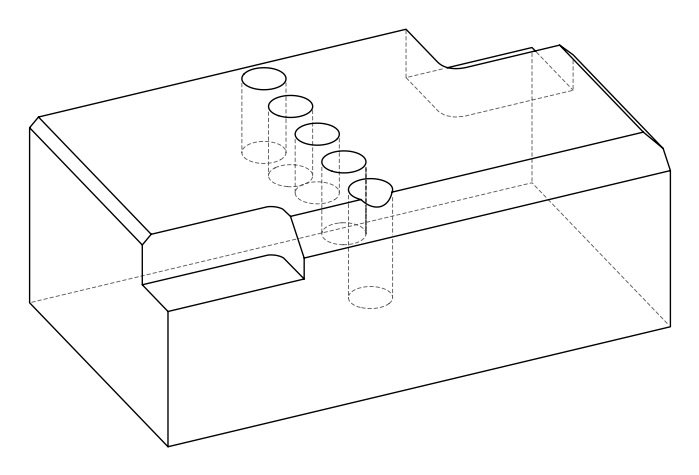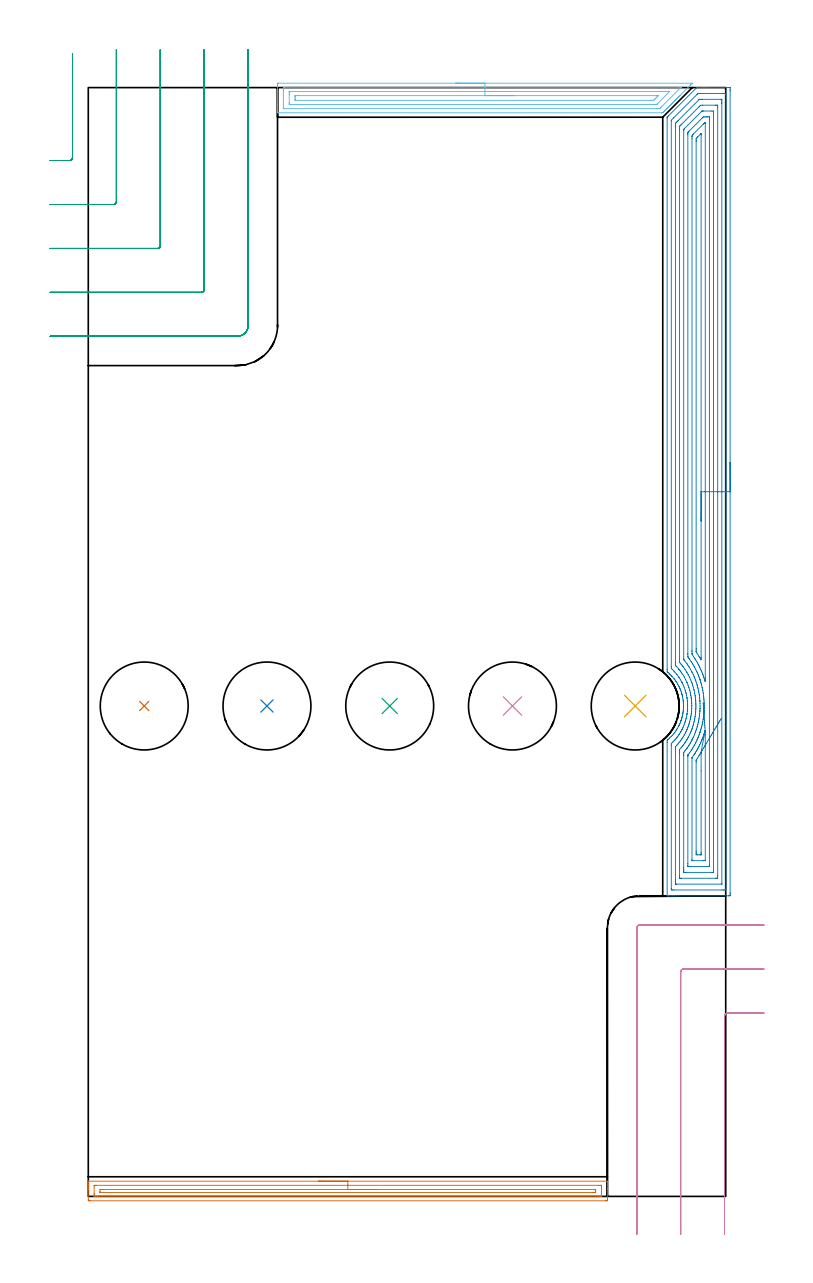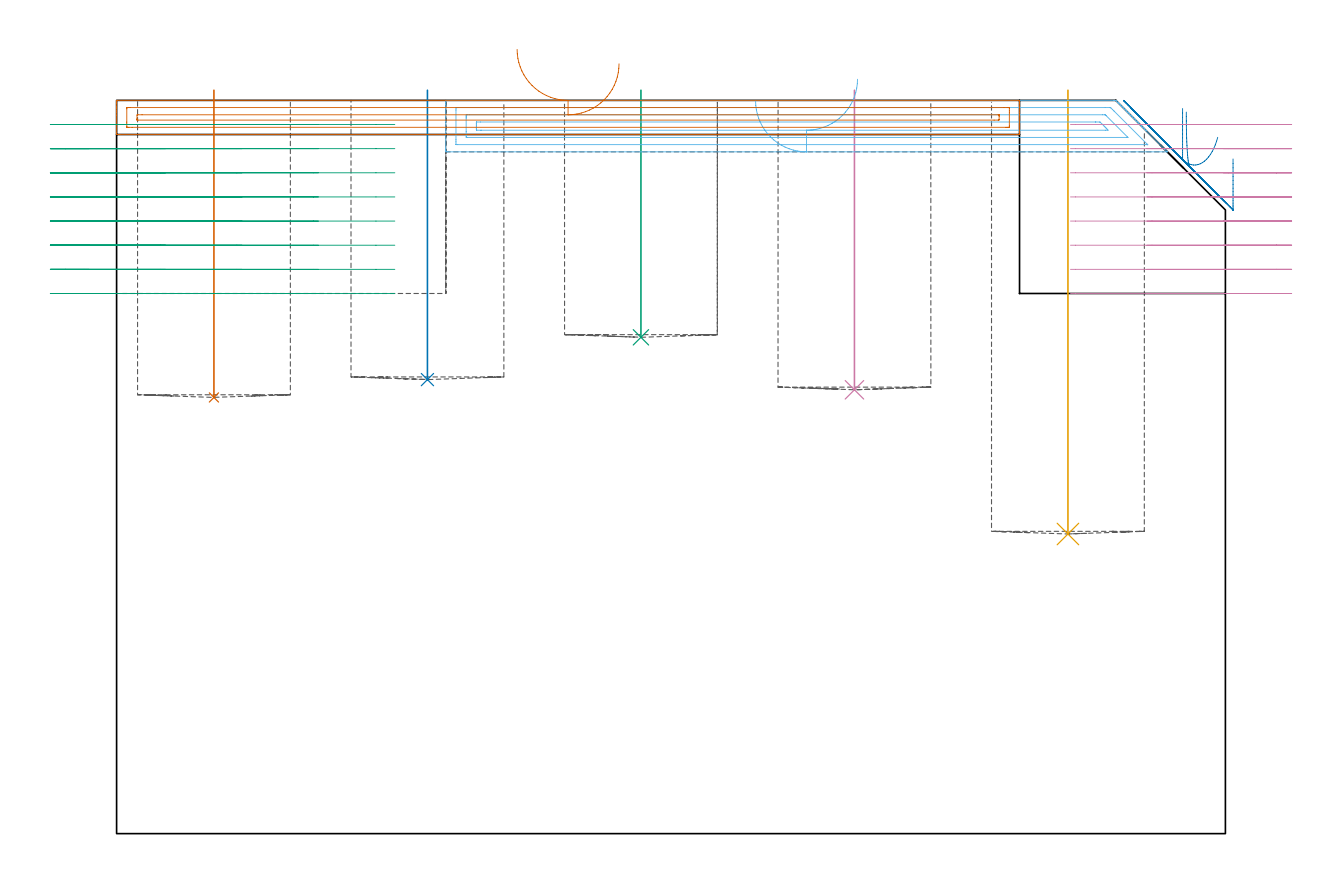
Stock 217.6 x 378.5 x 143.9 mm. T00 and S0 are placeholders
(PLAN: 10 operations, 2 tool changes, 43.8 min)
(1 INDEXABLE_INSERT_DRILL_BLIND_HOLE_FROM_SOLID | STEP1POCKET | NXT0302_031 | 0.24 min | 40934 mm3)
(2 INDEXABLE_INSERT_DRILL_BLIND_HOLE_FROM_SOLID_1 | STEP1POCKET_1 | NXT0302_031 | 0.23 min | 38461 mm3)
(3 INDEXABLE_INSERT_DRILL_BLIND_HOLE_FROM_SOLID_2 | STEP1POCKET_2 | NXT0302_031 | 0.2 min | 32595 mm3)
(4 INDEXABLE_INSERT_DRILL_BLIND_HOLE_FROM_SOLID_3 | STEP1POCKET_3 | NXT0302_031 | 0.24 min | 39871 mm3)
(5 INDEXABLE_INSERT_DRILL_BLIND_HOLE_FROM_SOLID_4 | STEP1POCKET_4 | NXT0302_031 | 0.35 min | 59867 mm3)
(6 AREA_MILL | FG_CHAMFER_SURFACE | UGT0205_001 | 4.6 min | 7820 mm3)
(7 AREA_MILL_1 | FG_CHAMFER_SURFACE_1 | UGT0205_001 | 4.43 min | 4072 mm3)
(8 AREA_MILL_2 | FG_CHAMFER_SURFACE_2 | UGT0205_001 | 17.77 min | 64777 mm3)
(9 MILL_CORNER_NOTCH_RECTANGULAR | CORNER_NOTCH_RECTANGULAR | UGT0201_094 | Follow Part, ap 5, ae 75% | 9.41 min | 230533 mm3)
(10 MILL_CORNER_NOTCH_RECTANGULAR_1 | CORNER_NOTCH_RECTANGULAR_1 | UGT0201_094 | Follow Part, ap 5, ae 75% | 6.35 min | 154192 mm3)
(TOOL NXT0302_031 | Index. Insert Drill 30mm [880-D3000L32-05] | D30 PA176 FL150 Z2)
(TOOL UGT0205_001 | Chamfer Mill 20 x 3 x 45 deg. | D20 FL50 Z2)
(TOOL UGT0201_094 | End mill 20 mm | D20 FL38 Z4)
(OP 1 INDEXABLE_INSERT_DRILL_BLIND_HOLE_FROM_SOLID)
G17 G21 G94 G90
T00 M6
G54
G17 G0 G90 X19.1 Y167.4 S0 M3
G43 Z153.9 H1
G94 G81 G98 Z85.6 F250. R145.9
G80
M5
M2
(OP 2 INDEXABLE_INSERT_DRILL_BLIND_HOLE_FROM_SOLID_1)
G17 G21 G94 G90
T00 M6
G54
G17 G0 G90 X61. Y167.4 S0 M3
G43 Z153.9 H1
G94 G81 G98 Z89.1 F250. R145.9
G80
M5
M2
(OP 3 INDEXABLE_INSERT_DRILL_BLIND_HOLE_FROM_SOLID_2)
G17 G21 G94 G90
T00 M6
G54
G17 G0 G90 X102.9 Y167.4 S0 M3
G43 Z153.9 H1
G94 G81 G98 Z97.4 F250. R145.9
G80
M5
M2
(OP 4 INDEXABLE_INSERT_DRILL_BLIND_HOLE_FROM_SOLID_3)
G17 G21 G94 G90
T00 M6
G54
G17 G0 G90 X144.8 Y167.4 S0 M3
G43 Z153.9 H1
G94 G81 G98 Z87.1 F250. R145.9
G80
M5
M2
(OP 5 INDEXABLE_INSERT_DRILL_BLIND_HOLE_FROM_SOLID_4)
G17 G21 G94 G90
T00 M6
G54
G17 G0 G90 X186.7 Y167.4 S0 M3
G43 Z153.9 H1
G94 G81 G98 Z58.8 F250. R145.9
G80
M5
M2
(OP 6 AREA_MILL)
G17 G21 G94 G90
T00 M6
G54
G17 G0 G90 X125.4 Y380. S1061 M3
G43 Z153.9 H0
Z143.8
G94 G1 X125.438 Z142.928 F250.
X125.552 Z142.063
X125.741 Z141.212
X126.003 Z140.38
X126.337 Z139.574
X126.74 Z138.8
X127.208 Z138.064
X127.74 Z137.372
X128.329 Z136.729
X128.972 Z136.14
X129.664 Z135.608
X130.4 Z135.14
X131.174 Z134.737
X131.98 Z134.403
X132.812 Z134.141
X133.664 Z133.952
X134.528 Z133.838
X135.4 Z133.8
X205.97
X206.17 Y379.994 Z133.803
X206.181 Y379.992 Z133.805
X206.17 Y379.968 Z133.829
X205.708 Y379.508 Z134.291
X205.609 Y379.408 Z134.39
X205.574 Y379.373 Z134.426
X202.043 Y375.842 Z137.956
X201.998 Y375.798 Z138.001
X201.789 Y375.589 Z138.21
X201.746 Y375.544 Z138.253
X201.7 Y375.5 Z138.299
X201.493 Y375.293 Z138.506
X201.448 Y375.247 Z138.55
X201.402 Y375.202 Z138.597
X201.197 Y374.996 Z138.803
X201.151 Y374.95 Z138.847
X201.104 Y374.904 Z138.895
X200.9 Y374.7 Z139.099
X200.854 Y374.653 Z139.144
X200.806 Y374.606 Z139.193
X200.604 Y374.403 Z139.396
X200.557 Y374.356 Z139.441
X200.508 Y374.308 Z139.491
X200.308 Y374.107 Z139.692
X200.26 Y374.058 Z139.739
X200.21 Y374.01 Z139.789
X200.011 Y373.811 Z139.988
X199.963 Y373.761 Z140.036
X199.912 Y373.712 Z140.087
X199.715 Y373.514 Z140.285
X199.666 Y373.464 Z140.333
X199.614 Y373.414 Z140.385
X199.418 Y373.218 Z140.581
X199.368 Y373.167 Z140.63
X199.316 Y373.116 Z140.683
X199.122 Y372.922 Z140.877
X199.071 Y372.87 Z140.927
X199.018 Y372.818 Z140.981
X198.826 Y372.625 Z141.174
X198.774 Y372.573 Z141.224
X198.72 Y372.52 Z141.279
X198.529 Y372.329 Z141.47
X198.477 Y372.275 Z141.521
X198.422 Y372.222 Z141.577
X198.233 Y372.032 Z141.767
X198.18 Y371.978 Z141.819
X198.124 Y371.924 Z141.875
X197.937 Y371.736 Z142.063
X197.883 Y371.681 Z142.116
X197.826 Y371.626 Z142.173
X197.64 Y371.44 Z142.359
X197.585 Y371.384 Z142.413
X197.528 Y371.328 Z142.471
X197.344 Y371.143 Z142.656
X197.288 Y371.087 Z142.71
X197.23 Y371.03 Z142.769
X197.047 Y370.847 Z142.952
X196.991 Y370.79 Z143.007
X196.932 Y370.732 Z143.067
X196.751 Y370.551 Z143.248
X196.694 Y370.492 Z143.304
X196.634 Y370.433 Z143.364
X196.51 Y370.309 Z143.489
X196.228 Y370.028 Z143.769
X196.103 Y369.905 Z143.891
X195.74 Y369.9 Z143.9
X64.779
X64.61 Y369.903 Z143.888
X64.607 Y369.957 Z143.835
X64.6 Y370.375 Z143.425
Y370.669 Z143.131
Y371.384 Z142.411
Y372.633 Z141.164
Y374.058 Z139.737
Y379.408 Z134.39
X64.602 Y379.677 Z134.121
X64.61 Y379.992 Z133.806
X64.926 Y379.999 Z133.799
X135.4 Y380. Z133.8
Y378.586 Z135.214
X202.068
X202.208 Y378.584 Z135.216
X202.3 Y378.581 Z135.219
X202.321 Y378.579 Z135.221
X202.322 Y378.578 Z135.222
X202.309 Y378.562 Z135.238
X202.266 Y378.516 Z135.284
X195.741 Y371.99 Z141.81
X195.436 Y371.688 Z142.112
X195.126 Y371.384 Z142.416
X195.071 Y371.333 Z142.467
X194.985 Y371.321 Z142.479
X194.914 Y371.317 Z142.483
X194.847 Y371.315 Z142.485
X194.023 Y371.314 Z142.486
X67.014 Y371.315 Z142.485
X66.944 Y371.316 Z142.484
X66.805 Y371.321 Z142.479
X66.61 Y371.332 Z142.468
X66.608 Y371.384 Z142.416
X66.601 Y371.795 Z142.005
X66.6 Y377.625 Z136.175
Y378.037 Z135.763
X66.604 Y378.516 Z135.284
X66.607 Y378.567 Z135.233
X66.608 Y378.575 Z135.226
X66.642 Y378.579 Z135.221
X66.735 Y378.583 Z135.217
X66.874 Y378.585 Z135.215
X66.944 Y378.586 Z135.214
X135.4
Y377.172 Z136.628
X198.173 Y377.171 Z136.629
X198.422 Y377.168 Z136.632
X198.441 Y377.165 Z136.635
X198.452 Y377.162 Z136.638
X198.445 Y377.15 Z136.65
X198.438 Y377.139 Z136.661
X198.422 Y377.122 Z136.678
X194.21 Y372.91 Z140.89
X194.123 Y372.825 Z140.975
X194.051 Y372.758 Z141.042
X194.028 Y372.74 Z141.06
X194.006 Y372.735 Z141.065
X193.953 Y372.733 Z141.067
X193.498 Y372.729 Z141.071
X69.241
X68.802 Y372.731 Z141.069
X68.656 Y372.733 Z141.067
X68.612 Y372.735 Z141.065
X68.607 Y372.832 Z140.968
X68.603 Y372.966 Z140.834
X68.601 Y373.167 Z140.633
X68.6 Y373.368 Z140.432
Y376.043 Z137.757
X68.601 Y376.733 Z137.067
X68.602 Y376.932 Z136.868
X68.61 Y377.135 Z136.665
X68.618 Y377.165 Z136.635
X68.638 Y377.167 Z136.633
X68.692 Y377.17 Z136.63
X68.802 Y377.171 Z136.629
X135.4 Y377.172 Z136.628
Y375.757 Z138.043
X194.038
X194.581 Y375.75 Z138.05
X194.319 Y375.476 Z138.324
X194.164 Y375.316 Z138.484
X193.953 Y375.101 Z138.699
X193.801 Y374.95 Z138.85
X193.43 Y374.58 Z139.22
X193.059 Y374.212 Z139.588
X193.002 Y374.163 Z139.637
X192.969 Y374.148 Z139.652
X192.165 Y374.143 Z139.657
X192.08
X71.399
X70.662 Y374.148 Z139.652
X70.621 Y374.149 Z139.651
X70.61 Y374.156 Z139.644
X70.607 Y374.18 Z139.62
X70.603 Y374.288 Z139.512
X70.601 Y374.505 Z139.295
X70.6 Y374.94 Z138.86
X70.601 Y375.391 Z138.409
X70.603 Y375.611 Z138.189
X70.607 Y375.721 Z138.079
X70.61 Y375.745 Z138.055
X70.624 Y375.751 Z138.049
X70.679 Y375.753 Z138.047
X71.484 Y375.757 Z138.043
X71.568
X135.4
X136.272 Z138.081
X137.136 Z138.195
X137.988 Z138.383
X138.82 Z138.646
X139.626 Z138.98
X140.4 Z139.382
X141.136 Z139.851
X141.828 Z140.382
X142.471 Z140.972
X143.06 Z141.615
X143.592 Z142.307
X144.06 Z143.043
X144.463 Z143.816
X144.797 Z144.622
X145.059 Z145.454
X145.248 Z146.306
X145.362 Z147.171
X145.4 Z148.043
G0 Z153.9
M5
M2
(OP 7 AREA_MILL_1)
G17 G21 G94 G90
T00 M6
G54
G17 G0 G90 X78.6 Y5.2 S1061 M3
G43 Z153.9 H0
G94 G1 X78.638 Z153.028 F250.
X78.752 Z152.163
X78.941 Z151.312
X79.203 Z150.48
X79.537 Z149.674
X79.94 Z148.9
X80.408 Z148.164
X80.94 Z147.472
X81.529 Z146.829
X82.172 Z146.239
X82.864 Z145.708
X83.6 Z145.24
X84.374 Z144.837
X85.18 Z144.503
X86.012 Z144.241
X86.863 Z144.052
X87.728 Z143.938
X88.6 Z143.9
X177.03
X177.19 Y5.197 Z143.888
X177.198 Y5.086 Z143.778
X177.2 Y4.97 Z143.67
Y4.689 Z143.389
Y4.027 Z142.722
Y2.825 Z141.522
Y2.285 Z140.979
Y-0.928 Z137.769
X177.197 Y-1.198 Z137.499
X177.19 Y-1.494 Z137.203
X176.892 Y-1.498 Z137.2
X176.584 Y-1.5
X0.616
X0.308 Y-1.498
X0.01 Y-1.494 Z137.203
X0. Y-1.198 Z137.499
Y2.285 Z140.979
Y2.825 Z141.522
Y3.156 Z141.852
Y3.696 Z142.392
Y4.027 Z142.722
Y4.689 Z143.389
Y4.97 Z143.67
X0.002 Y5.086 Z143.778
X0.01 Y5.197 Z143.888
X0.17 Y5.2 Z143.9
X88.6
Y3.786 Z142.486
X174.151
X174.797 Y3.785 Z142.485
X175.048 Y3.783 Z142.483
X175.15 Y3.779 Z142.479
X175.191 Y3.775 Z142.475
X175.193 Y3.753 Z142.453
X175.198 Y3.636 Z142.336
X175.2 Y3.156 Z141.856
Y2.763 Z141.463
X175.199 Y0.152 Z138.852
X175.194 Y0.02 Z138.72
X175.19 Y-0.078 Z138.622
X175.12 Y-0.08 Z138.62
X174.797 Y-0.084 Z138.616
X174.549 Y-0.085 Z138.615
X3.049 Y-0.086 Z138.614
X2.403 Y-0.085 Z138.615
X2.152 Y-0.083 Z138.617
X2.05 Y-0.079 Z138.621
X2.009 Y-0.075 Z138.625
X2.007 Y-0.053 Z138.647
X2.002 Y0.064 Z138.764
X2. Y0.544 Z139.244
Y0.937 Z139.637
X2.001 Y3.548 Z142.248
X2.006 Y3.68 Z142.38
X2.01 Y3.778 Z142.478
X2.08 Y3.779 Z142.479
X2.403 Y3.784 Z142.484
X2.651 Y3.785 Z142.485
X88.6 Y3.786 Z142.486
Y2.371 Z141.071
X173.011
X173.099 Y2.37 Z141.07
X173.157 Y2.366 Z141.066
X173.19 Y2.363 Z141.063
X173.193 Y2.346 Z141.046
X173.197 Y2.285 Z140.985
X173.199 Y2.102 Z140.802
X173.19 Y1.415 Z140.115
X173.178 Y1.335 Z140.035
X173.096 Y1.331 Z140.031
X173.011 Y1.33 Z140.03
X172.206 Y1.328 Z140.028
X4.189 Y1.329 Z140.029
X4.101 Y1.33 Z140.03
X4.043 Y1.333 Z140.033
X4.009 Y1.337 Z140.037
X4.006 Y1.354 Z140.054
X4.003 Y1.415 Z140.115
X4.001 Y1.598 Z140.298
X4.01 Y2.285 Z140.985
X4.022 Y2.365 Z141.065
X4.104 Y2.369 Z141.069
X4.189 Y2.37 Z141.07
X4.994 Y2.371 Z141.071
X88.6
X89.472 Z141.11
X90.336 Z141.223
X91.188 Z141.412
X92.02 Z141.675
X92.826 Z142.008
X93.6 Z142.411
X94.336 Z142.88
X95.028 Z143.411
X95.671 Z144.
X96.26 Z144.644
X96.791 Z145.336
X97.26 Z146.071
X97.663 Z146.845
X97.997 Z147.651
X98.259 Z148.483
X98.448 Z149.335
X98.562 Z150.2
X98.6 Z151.071
G0 Z153.9
M5
M2
(OP 8 AREA_MILL_2)
G17 G21 G94 G90
T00 M6
G54
G17 G0 G90 X219.1 Y250.55 S1061 M3
G43 Z153.9 H0
Z132.4
G94 G1 Y250.512 Z131.528 F250.
Y250.398 Z130.664
Y250.209 Z129.812
Y249.947 Z128.98
Y249.613 Z128.174
Y249.21 Z127.4
Y248.742 Z126.664
Y248.21 Z125.972
Y247.621 Z125.329
Y246.978 Z124.74
Y246.286 Z124.209
Y245.55 Z123.74
Y244.776 Z123.337
Y243.97 Z123.003
Y243.138 Z122.741
Y242.286 Z122.552
Y241.422 Z122.438
Y240.55 Z122.4
Y103.547
X219.099 Y103.198 Z122.401
X219.094 Y102.661 Z122.403
X219.091 Y102.608 Z122.406
X218.56 Y102.6 Z122.937
X201.399 Z140.096
X200.804 Z140.69
X200.218 Z141.279
X199.916 Z141.58
X199.33 Z142.166
X199.028 Z142.467
X198.424 Z143.075
X198.14 Z143.359
X197.967 Z143.532
X197.631 Y102.607 Z143.86
X197.603 Y102.61 Z143.888
X197.6 Y102.752 Z143.9
Y154.928
X197.606 Y155.705 Z143.891
X197.693 Y155.788 Z143.807
X197.821 Y155.895 Z143.678
X198.026 Y156.07 Z143.473
X198.452 Y156.461 Z143.045
X198.967 Y156.964 Z142.53
X199.336 Y157.36 Z142.162
X199.768 Y157.858 Z141.731
X199.902 Y158.029 Z141.597
X200.221 Y158.434 Z141.278
X200.453 Y158.752 Z141.045
X200.508 Y158.835 Z140.989
X200.751 Y159.197 Z140.746
X200.872 Y159.387 Z140.624
X201.038 Y159.646 Z140.46
X201.104 Y159.758 Z140.394
X201.532 Y160.54 Z139.966
X201.622 Y160.725 Z139.874
X201.691 Y160.863 Z139.807
X201.753 Y160.986 Z139.746
X201.843 Y161.181 Z139.657
X201.987 Y161.499 Z139.511
X202.153 Y161.912 Z139.344
X202.207 Y162.063 Z139.287
X202.307 Y162.328 Z139.191
X202.348 Y162.453 Z139.151
X202.382 Y162.558 Z139.117
X202.508 Y162.955 Z138.987
X202.596 Y163.222 Z138.903
X202.64 Y163.401 Z138.853
X202.713 Y163.671 Z138.783
X202.758 Y163.847 Z138.736
X202.831 Y164.116 Z138.666
X202.875 Y164.307 Z138.624
X202.95 Y164.739 Z138.549
X202.998 Y165.01 Z138.501
X203.012 Y165.117 Z138.487
X203.076 Y165.631 Z138.415
X203.106 Y165.849 Z138.388
X203.114 Y165.904 Z138.382
X203.155 Y166.522 Z138.331
X203.176 Y166.798 Z138.314
Y166.874 Z138.313
X203.179 Y167.08
X203.18 Y167.169 Z138.309
Y167.207 Z138.307
X203.181 Y167.381 Z138.304
X203.182 Y167.414
X203.184 Y167.707 Z138.309
X203.18 Y167.793 Z138.314
X203.164 Y168.084 Z138.323
X203.152 Y168.306 Z138.334
X203.141 Y168.586 Z138.352
X203.111 Y168.854 Z138.381
X203.073 Y169.198 Z138.418
X203.045 Y169.48 Z138.453
X202.898 Y170.374 Z138.602
X202.875 Y170.493 Z138.624
X202.872 Y170.509 Z138.627
X202.782 Y170.889 Z138.714
X202.686 Y171.268 Z138.81
X202.64 Y171.428 Z138.854
X202.622 Y171.496 Z138.875
X202.58 Y171.65 Z138.92
X202.561 Y171.716 Z138.938
X202.509 Y171.874 Z138.987
X202.42 Y172.162 Z139.079
X202.259 Y172.61 Z139.238
X202.199 Y172.766 Z139.297
X202.088 Y173.056 Z139.41
X202.024 Y173.212 Z139.474
X201.987 Y173.301 Z139.511
X201.827 Y173.658 Z139.671
X201.799 Y173.719 Z139.701
X201.689 Y173.95 Z139.81
X201.609 Y174.104 Z139.887
X201.459 Y174.399 Z140.039
X201.219 Y174.844 Z140.281
X201.104 Y175.042 Z140.395
X200.887 Y175.392 Z140.611
X200.855 Y175.441 Z140.643
X200.662 Y175.738 Z140.836
X200.508 Y175.958 Z140.99
X200.221 Y176.368 Z141.279
X200.121 Y176.501 Z141.378
X200.019 Y176.632 Z141.481
X199.996 Y176.659 Z141.504
X199.336 Y177.443 Z142.162
X199.262 Y177.526 Z142.236
X199.121 Y177.671 Z142.376
X198.861 Y177.94 Z142.636
X198.584 Y178.214 Z142.913
X198.452 Y178.345 Z143.046
X198.374 Y178.42 Z143.125
X197.927 Y178.814 Z143.573
X197.702 Y179.004 Z143.798
X197.606 Y179.084 Z143.892
X197.6 Y179.901 Z143.9
Y368.091
X197.604 Y368.405 Z143.89
X197.765 Y368.566 Z143.732
X198.058 Y368.858 Z143.442
X207.398 Y378.2 Z134.099
X207.462 Y378.264 Z134.034
X207.701 Y378.5 Z133.799
X209.077 Z132.422
X209.682 Z131.814
X209.984 Z131.513
X210.569 Z130.927
X210.872 Z130.626
X211.457 Z130.037
X212.052 Z129.443
X217.965 Z123.532
X218.56 Y378.496 Z122.937
X219.091 Y378.492 Z122.406
X219.094 Y378.439 Z122.404
X219.099 Y377.902 Z122.401
X219.1 Y377.36 Z122.4
Y240.55
X217.686 Z123.814
X217.685 Y104.968 Z123.815
X217.672 Y104.61 Z123.828
X217.162 Y104.602 Z124.338
X216.784 Y104.601 Z124.716
X216.276 Y104.6 Z125.224
X199.916 Y104.601 Z141.584
X199.405 Y104.603 Z142.095
X199.028 Y104.61 Z142.472
X199.015 Y104.981 Z142.485
Y104.995
Y154.049
X199.028 Y154.593 Z142.472
X199.37 Y154.928 Z142.13
X199.643 Y155.202 Z141.857
X199.916 Y155.482 Z141.584
X200.23 Y155.82 Z141.27
X200.497 Y156.128 Z141.003
X200.804 Y156.492 Z140.696
X200.902 Y156.613 Z140.598
X200.979 Y156.712 Z140.521
X201.285 Y157.12 Z140.215
X201.656 Y157.639 Z139.844
X201.691 Y157.693 Z139.809
X202.001 Y158.184 Z139.499
X202.193 Y158.495 Z139.307
X202.333 Y158.743 Z139.167
X202.579 Y159.186 Z138.921
X202.649 Y159.317 Z138.851
X202.685 Y159.387 Z138.815
X202.94 Y159.917 Z138.56
X203.112 Y160.279 Z138.388
X203.177 Y160.425 Z138.323
X203.22 Y160.528 Z138.28
X203.476 Y161.171 Z138.024
X203.697 Y161.832 Z137.803
X203.772 Y162.063 Z137.728
X203.91 Y162.51 Z137.59
X204.032 Y162.955 Z137.468
X204.069 Y163.098 Z137.431
X204.238 Y163.788 Z137.262
X204.25 Y163.847 Z137.25
X204.259 Y163.895 Z137.241
X204.355 Y164.44 Z137.145
X204.395 Y164.699 Z137.105
X204.4 Y164.739 Z137.1
X204.495 Y165.49 Z137.005
X204.51 Y165.631 Z136.99
X204.562 Y166.314 Z136.938
X204.576 Y166.522 Z136.924
X204.594 Y167.175 Z136.906
X204.596 Y167.414 Z136.904
X204.58 Y168.08 Z136.92
X204.57 Y168.306 Z136.93
X204.52 Y169.032 Z136.98
X204.503 Y169.198 Z136.997
X204.404 Y170.041 Z137.096
X204.396 Y170.09 Z137.104
X204.355 Y170.347 Z137.145
X204.255 Y170.932 Z137.245
X204.246 Y170.982 Z137.254
X204.233 Y171.043 Z137.267
X204.069 Y171.73 Z137.431
X204.032 Y171.874 Z137.468
X203.907 Y172.324 Z137.593
X203.771 Y172.766 Z137.729
X203.468 Y173.656 Z138.032
X203.209 Y174.291 Z138.291
X203.095 Y174.55 Z138.405
X202.767 Y175.253 Z138.733
X202.67 Y175.441 Z138.83
X202.579 Y175.613 Z138.921
X202.176 Y176.333 Z139.324
X201.691 Y177.102 Z139.809
X201.61 Y177.225 Z139.89
X201.42 Y177.498 Z140.08
X200.955 Y178.117 Z140.545
X200.804 Y178.303 Z140.696
X200.206 Y179.009 Z141.294
X199.916 Y179.316 Z141.584
X199.342 Y179.901 Z142.158
X199.028 Y180.212 Z142.472
X199.015 Y180.793 Z142.485
X199.014 Y180.807 Z142.486
X199.015 Y367.2 Z142.485
X199.016 Y367.212 Z142.484
X199.028 Y367.366 Z142.472
X199.829 Y368.179 Z141.671
X207.838 Y376.187 Z133.662
X207.906 Y376.252 Z133.594
X208.162 Y376.49 Z133.338
X208.417 Y376.497 Z133.083
X208.794 Y376.499 Z132.706
X209.302 Y376.5 Z132.198
X216.784 Y376.499 Z124.716
X217.295 Y376.497 Z124.205
X217.672 Y376.49 Z123.828
X217.685 Y376.118 Z123.815
Y376.105
X217.686 Y240.55 Z123.814
X216.271 Z125.229
Y106.765
X216.27 Y106.671 Z125.23
X216.267 Y106.625 Z125.233
X216.266 Y106.61 Z125.234
X216.225 Y106.608 Z125.275
X216.06 Y106.601 Z125.44
X200.804 Z140.696
X200.639 Y106.602 Z140.861
X200.53 Y106.606 Z140.97
X200.446 Y106.61 Z141.054
X200.435 Y106.642 Z141.065
X200.433 Y106.765 Z141.067
X200.43 Y107.141 Z141.07
X200.429 Y107.657 Z141.071
X200.428 Y108.034 Z141.072
X200.429 Y152.628 Z141.071
X200.432 Y153.144 Z141.068
X200.435 Y153.515 Z141.065
X200.916 Y154.036 Z140.584
X201.279 Y154.451 Z140.221
X201.691 Y154.928 Z139.809
X202.077 Y155.433 Z139.423
X202.37 Y155.82 Z139.13
X202.457 Y155.942 Z139.043
X202.579 Y156.118 Z138.921
X202.815 Y156.474 Z138.685
X202.969 Y156.712 Z138.531
X203.16 Y157.02 Z138.34
X203.467 Y157.541 Z138.033
X203.49 Y157.581 Z138.01
X203.502 Y157.603 Z137.998
X203.798 Y158.163 Z137.702
X203.967 Y158.495 Z137.533
X204.094 Y158.758 Z137.406
X204.355 Y159.312 Z137.145
X204.386 Y159.387 Z137.114
X204.629 Y160.004 Z136.871
X204.734 Y160.279 Z136.766
X204.866 Y160.658 Z136.634
X205.04 Y161.171 Z136.46
X205.09 Y161.325 Z136.41
X205.243 Y161.818 Z136.257
X205.295 Y162.01 Z136.205
X205.308 Y162.063 Z136.192
X205.472 Y162.724 Z136.028
X205.527 Y162.955 Z135.973
X205.633 Y163.455 Z135.867
X205.701 Y163.847 Z135.799
X205.762 Y164.217 Z135.738
X205.834 Y164.739 Z135.666
X205.867 Y165.003 Z135.633
X205.932 Y165.631 Z135.568
X205.948 Y165.814 Z135.552
X205.992 Y166.522 Z135.508
X205.998 Y166.656 Z135.502
X206.012 Y167.414 Z135.488
Y167.534
X205.989 Y168.306 Z135.511
X205.983 Y168.455 Z135.517
X205.93 Y169.198 Z135.57
X205.909 Y169.42 Z135.591
X205.83 Y170.09 Z135.67
X205.785 Y170.438 Z135.715
X205.695 Y170.982 Z135.805
X205.604 Y171.511 Z135.896
X205.523 Y171.874 Z135.977
X205.332 Y172.676 Z136.168
X205.308 Y172.766 Z136.192
X205.243 Y172.998 Z136.257
X205.036 Y173.658 Z136.464
X204.934 Y173.968 Z136.566
X204.726 Y174.55 Z136.774
X204.393 Y175.403 Z137.107
X204.376 Y175.441 Z137.124
X204.355 Y175.489 Z137.145
X203.951 Y176.333 Z137.549
X203.512 Y177.18 Z137.988
X203.487 Y177.225 Z138.013
X203.467 Y177.26 Z138.033
X203.148 Y177.795 Z138.352
X202.944 Y178.117 Z138.556
X202.579 Y178.672 Z138.921
X202.343 Y179.009 Z139.157
X202.066 Y179.384 Z139.434
X201.891 Y179.617 Z139.609
X201.691 Y179.868 Z139.809
X201.664 Y179.901 Z139.836
X201.517 Y180.076 Z139.983
X200.887 Y180.793 Z140.613
X200.804 Y180.883 Z140.696
X200.606 Y181.088 Z140.894
X200.508 Y181.19 Z140.992
X200.461 Y181.243 Z141.039
X200.44 Y181.268 Z141.06
X200.435 Y181.309 Z141.065
X200.431 Y181.685 Z141.069
X200.429 Y182.061 Z141.071
Y364.901
Y365.416
X200.431 Y365.79 Z141.069
X200.436 Y366.308 Z141.064
X200.612 Y366.501 Z140.888
X200.804 Y366.7 Z140.696
X201.051 Y366.951 Z140.449
X201.298 Y367.2 Z140.202
X208.435 Y374.335 Z133.065
X208.557 Y374.449 Z132.943
X208.591 Y374.48 Z132.909
X208.637 Y374.492 Z132.863
X208.794 Y374.495 Z132.706
X209.517 Y374.5 Z131.983
X209.682 Z131.818
X215.896 Y374.499 Z125.604
X216.061 Y374.498 Z125.439
X216.17 Y374.494 Z125.33
X216.254 Y374.49 Z125.246
X216.264 Y374.458 Z125.236
X216.267 Y374.335 Z125.233
X216.27 Y373.959 Z125.23
X216.271 Y373.443 Z125.229
Y373.066
Y240.55
X214.857 Z126.643
Y109.593
X214.856 Y109.441 Z126.644
X214.851 Y108.708 Z126.649
X214.846 Y108.61 Z126.654
X214.748 Y108.607 Z126.752
X214.539 Y108.603 Z126.961
X214.121 Y108.6 Z127.379
X214.07 Z127.43
X202.528 Z138.972
X202.142 Y108.603 Z139.358
X201.949 Y108.607 Z139.551
X201.858 Y108.61 Z139.642
X201.85 Y108.671 Z139.65
X201.844 Y109.288 Z139.656
X201.843 Y109.441 Z139.657
Y151.36
X201.844 Y152.099 Z139.656
X201.846 Y152.252 Z139.654
X201.85 Y152.436 Z139.65
X201.856 Y152.522 Z139.644
X202.384 Y153.144 Z139.116
X202.579 Y153.38 Z138.921
X202.869 Y153.745 Z138.631
X203.095 Y154.036 Z138.405
X203.254 Y154.25 Z138.246
X203.467 Y154.545 Z138.033
X203.624 Y154.77 Z137.876
X203.73 Y154.928 Z137.77
X203.975 Y155.309 Z137.525
X204.3 Y155.82 Z137.2
X204.32 Y155.854 Z137.18
X204.355 Y155.914 Z137.145
X204.64 Y156.425 Z136.86
X204.797 Y156.712 Z136.703
X204.951 Y157.005 Z136.549
X205.243 Y157.577 Z136.257
X205.255 Y157.603 Z136.245
X205.528 Y158.209 Z135.972
X205.65 Y158.495 Z135.85
X205.789 Y158.839 Z135.711
X206.004 Y159.387 Z135.496
X206.038 Y159.48 Z135.462
X206.13 Y159.747 Z135.37
X206.263 Y160.146 Z135.237
X206.306 Y160.279 Z135.194
X206.474 Y160.826 Z135.026
X206.576 Y161.171 Z134.924
X206.669 Y161.522 Z134.831
X206.808 Y162.063 Z134.692
X206.848 Y162.234 Z134.652
X207.009 Y162.955 Z134.491
X207.01 Y162.963 Z134.49
X207.018 Y163.007 Z134.482
X207.137 Y163.728 Z134.363
X207.155 Y163.847 Z134.345
X207.243 Y164.513 Z134.257
X207.27 Y164.739 Z134.23
X207.329 Y165.318 Z134.171
X207.354 Y165.631 Z134.146
X207.387 Y166.152 Z134.113
X207.406 Y166.522 Z134.094
X207.418 Y167.012 Z134.082
X207.425 Y167.414 Z134.075
X207.415 Y167.908 Z134.085
X207.402 Y168.306 Z134.098
X207.375 Y168.84 Z134.125
X207.35 Y169.198 Z134.15
X207.296 Y169.811 Z134.204
X207.265 Y170.09 Z134.235
X207.174 Y170.825 Z134.326
X207.151 Y170.982 Z134.349
X207.018 Y171.791 Z134.482
X207.004 Y171.874 Z134.496
X207. Y171.892 Z134.5
X206.802 Y172.766 Z134.698
X206.734 Y173.051 Z134.766
X206.573 Y173.658 Z134.927
X206.387 Y174.291 Z135.113
X206.303 Y174.55 Z135.197
X206.13 Y175.061 Z135.37
X205.994 Y175.441 Z135.506
X205.912 Y175.661 Z135.588
X205.638 Y176.333 Z135.862
X205.243 Y177.215 Z136.257
X205.234 Y177.234 Z136.266
X204.774 Y178.117 Z136.726
X204.355 Y178.878 Z137.145
X204.279 Y179.009 Z137.221
X204.166 Y179.199 Z137.334
X203.702 Y179.901 Z137.798
X203.467 Y180.244 Z138.033
X203.071 Y180.793 Z138.429
X202.86 Y181.073 Z138.64
X202.579 Y181.418 Z138.921
X202.358 Y181.685 Z139.142
X202.19 Y181.883 Z139.31
X201.944 Y182.175 Z139.556
X201.849 Y182.291 Z139.651
X201.847 Y182.333 Z139.653
X201.844 Y182.423 Z139.656
X201.843 Y182.577 Z139.657
Y183.317
Y364.372
X201.844 Y364.524 Z139.656
X201.849 Y365.257 Z139.651
X201.853 Y365.293 Z139.647
X201.876 Y365.319 Z139.624
X201.966 Y365.416 Z139.534
X202.273 Y365.724 Z139.227
X202.579 Y366.031 Z138.921
X208.502 Y371.953 Z132.998
X208.794 Y372.242 Z132.706
X208.951 Y372.393 Z132.549
X209.056 Y372.49 Z132.444
X209.732 Y372.5 Z131.768
X214.171 Z127.329
X214.558 Y372.497 Z126.942
X214.751 Y372.493 Z126.749
X214.842 Y372.49 Z126.658
X214.85 Y372.429 Z126.65
X214.856 Y371.812 Z126.644
X214.857 Y371.659 Z126.643
Y240.55
X213.443 Z128.057
Y111.014
X213.441 Y110.802 Z128.059
X213.438 Y110.662 Z128.062
X213.436 Y110.617 Z128.064
X213.425 Y110.61 Z128.075
X213.388 Y110.607 Z128.112
X213.233 Y110.602 Z128.267
X212.967 Y110.6 Z128.533
X204.088 Y110.601 Z137.412
X203.467 Y110.607 Z138.033
X203.267 Y110.61 Z138.233
X203.26 Y111.014 Z138.24
X203.258 Y111.225 Z138.242
X203.257 Y111.436 Z138.243
Y112.117
Y150.468
X203.258 Y150.678 Z138.242
X203.264 Y151.36 Z138.236
X203.266 Y151.562 Z138.234
X203.467 Y151.814 Z138.033
X203.66 Y152.058 Z137.84
X203.813 Y152.252 Z137.687
X204.047 Y152.561 Z137.453
X204.355 Y152.971 Z137.145
X204.427 Y153.071 Z137.073
X204.478 Y153.144 Z137.022
X204.786 Y153.603 Z136.714
X205.073 Y154.036 Z136.427
X205.139 Y154.14 Z136.361
X205.243 Y154.309 Z136.257
X205.472 Y154.697 Z136.028
X205.605 Y154.928 Z135.895
X205.794 Y155.266 Z135.706
X206.098 Y155.82 Z135.402
X206.109 Y155.841 Z135.391
X206.13 Y155.883 Z135.37
X206.4 Y156.441 Z135.1
X206.528 Y156.712 Z134.972
X206.682 Y157.05 Z134.818
X206.924 Y157.603 Z134.576
X206.952 Y157.67 Z134.548
X207.018 Y157.836 Z134.482
X207.2 Y158.313 Z134.3
X207.267 Y158.495 Z134.233
X207.432 Y158.972 Z134.068
X207.571 Y159.387 Z133.929
X207.653 Y159.642 Z133.847
X207.852 Y160.279 Z133.648
X207.864 Y160.321 Z133.636
X207.906 Y160.467 Z133.594
X208.05 Y161.027 Z133.45
X208.085 Y161.171 Z133.415
X208.22 Y161.747 Z133.28
X208.289 Y162.063 Z133.211
X208.376 Y162.482 Z133.124
X208.458 Y162.955 Z133.042
X208.506 Y163.245 Z132.994
X208.594 Y163.847 Z132.906
X208.618 Y164.023 Z132.882
X208.703 Y164.739 Z132.797
X208.711 Y164.821 Z132.789
X208.781 Y165.631 Z132.719
X208.782 Y165.643 Z132.718
X208.794 Y165.833 Z132.706
X208.826 Y166.49 Z132.674
X208.827 Y166.522 Z132.673
X208.844 Y167.364 Z132.656
X208.824 Y168.306 Z132.676
X208.794 Y168.953 Z132.706
X208.778 Y169.198 Z132.722
X208.777 Y169.215 Z132.723
X208.7 Y170.09 Z132.8
X208.689 Y170.195 Z132.811
X208.592 Y170.982 Z132.908
X208.56 Y171.217 Z132.94
X208.453 Y171.874 Z133.047
X208.381 Y172.289 Z133.119
X208.282 Y172.766 Z133.218
X208.14 Y173.422 Z133.36
X208.082 Y173.658 Z133.418
X207.906 Y174.35 Z133.594
X207.848 Y174.55 Z133.652
X207.824 Y174.632 Z133.676
X207.568 Y175.441 Z133.932
X207.394 Y175.956 Z134.106
X207.257 Y176.333 Z134.243
X207.018 Y176.96 Z134.482
X206.912 Y177.225 Z134.588
X206.836 Y177.408 Z134.664
X206.506 Y178.117 Z134.994
X206.13 Y178.891 Z135.37
X206.071 Y179.009 Z135.429
X206.007 Y179.133 Z135.493
X205.58 Y179.901 Z135.92
X205.243 Y180.482 Z136.257
X205.047 Y180.793 Z136.453
X204.685 Y181.353 Z136.815
X204.454 Y181.685 Z137.046
X204.355 Y181.823 Z137.145
X203.793 Y182.577 Z137.707
X203.467 Y182.979 Z138.033
X203.351 Y183.119 Z138.149
X203.298 Y183.185 Z138.202
X203.274 Y183.219 Z138.226
X203.265 Y183.234 Z138.235
X203.263 Y183.258 Z138.237
X203.259 Y183.469 Z138.241
X203.257 Y183.679 Z138.243
Y363.843
X203.259 Y364.054 Z138.241
X203.262 Y364.194 Z138.238
X203.264 Y364.243 Z138.236
X203.274 Y364.264 Z138.226
X203.303 Y364.297 Z138.197
X203.467 Y364.469 Z138.033
X203.494 Y364.496 Z138.006
X209.279 Y370.28 Z132.221
X209.414 Y370.413 Z132.086
X209.464 Y370.459 Z132.036
X209.492 Y370.482 Z132.008
X209.527 Y370.49 Z131.973
X209.682 Y370.495 Z131.818
X209.948 Y370.499 Z131.552
X212.612 Z128.888
X213.233 Y370.493 Z128.267
X213.433 Y370.49 Z128.067
X213.439 Y370.086 Z128.061
X213.442 Y369.875 Z128.058
X213.443 Y369.664 Z128.057
Y368.983
Y240.55
X212.029 Z129.471
Y113.009
X212.028 Y112.721 Z129.472
X212.025 Y112.65 Z129.475
X212.022 Y112.617 Z129.478
X212.019 Y112.61 Z129.481
X211.999 Y112.607 Z129.501
X211.863 Y112.601 Z129.637
X205.649 Y112.6 Z135.851
X205.243 Y112.601 Z136.257
X204.758 Y112.603 Z136.742
X204.687 Y112.61 Z136.813
X204.678 Y112.615 Z136.822
X204.675 Y112.636 Z136.825
X204.673 Y112.689 Z136.827
X204.671 Y113.009 Z136.829
Y113.583
X204.672 Y150.15 Z136.828
X204.673 Y150.468 Z136.827
X204.676 Y150.611 Z136.824
X204.678 Y150.643 Z136.822
X204.695 Y150.671 Z136.805
X204.732 Y150.724 Z136.768
X205.243 Y151.402 Z136.257
X205.591 Y151.902 Z135.909
X205.832 Y152.252 Z135.668
X205.951 Y152.432 Z135.549
X206.13 Y152.709 Z135.37
X206.296 Y152.977 Z135.204
X206.397 Y153.144 Z135.103
X206.779 Y153.795 Z134.721
X206.913 Y154.036 Z134.587
X206.951 Y154.104 Z134.549
X207.018 Y154.229 Z134.482
X207.257 Y154.688 Z134.243
X207.38 Y154.928 Z134.12
X207.553 Y155.283 Z133.947
X207.81 Y155.82 Z133.69
X207.84 Y155.886 Z133.66
X207.906 Y156.033 Z133.594
X208.107 Y156.51 Z133.393
X208.189 Y156.712 Z133.311
X208.36 Y157.148 Z133.14
X208.533 Y157.603 Z132.967
X208.602 Y157.796 Z132.898
X208.794 Y158.353 Z132.706
X208.83 Y158.46 Z132.67
X208.841 Y158.495 Z132.659
X209.04 Y159.14 Z132.46
X209.115 Y159.387 Z132.385
X209.241 Y159.83 Z132.259
X209.36 Y160.279 Z132.14
X209.425 Y160.537 Z132.075
X209.579 Y161.171 Z131.921
X209.598 Y161.255 Z131.902
X209.682 Y161.64 Z131.818
X209.752 Y161.992 Z131.748
X209.765 Y162.063 Z131.735
X209.879 Y162.756 Z131.621
X209.91 Y162.955 Z131.59
X209.991 Y163.536 Z131.509
X210.03 Y163.847 Z131.47
X210.085 Y164.334 Z131.415
X210.125 Y164.739 Z131.375
X210.16 Y165.15 Z131.34
X210.194 Y165.631 Z131.306
X210.214 Y165.988 Z131.286
X210.236 Y166.522 Z131.264
X210.245 Y166.848 Z131.255
X210.253 Y167.414 Z131.247
X210.249 Y167.737 Z131.251
X210.233 Y168.306 Z131.267
X210.22 Y168.657 Z131.28
X210.191 Y169.198 Z131.309
X210.163 Y169.606 Z131.337
X210.121 Y170.09 Z131.379
X210.073 Y170.589 Z131.427
X210.026 Y170.982 Z131.474
X209.946 Y171.608 Z131.554
X209.906 Y171.874 Z131.594
X209.776 Y172.671 Z131.724
X209.758 Y172.766 Z131.742
X209.682 Y173.155 Z131.818
X209.573 Y173.658 Z131.927
X209.541 Y173.799 Z131.959
X209.355 Y174.55 Z132.145
X209.242 Y174.992 Z132.258
X209.11 Y175.441 Z132.39
X208.864 Y176.263 Z132.636
X208.841 Y176.333 Z132.659
X208.794 Y176.469 Z132.706
X208.523 Y177.225 Z132.977
X208.359 Y177.662 Z133.141
X208.174 Y178.117 Z133.326
X207.906 Y178.75 Z133.594
X207.79 Y179.009 Z133.71
X207.689 Y179.227 Z133.811
X207.35 Y179.901 Z134.15
X207.018 Y180.548 Z134.482
X206.887 Y180.793 Z134.613
X206.728 Y181.085 Z134.772
X206.374 Y181.685 Z135.126
X206.13 Y182.075 Z135.37
X205.802 Y182.577 Z135.698
X205.243 Y183.39 Z136.257
X205.187 Y183.469 Z136.313
X205.033 Y183.679 Z136.467
X204.751 Y184.066 Z136.749
X204.678 Y184.167 Z136.822
X204.676 Y184.202 Z136.824
X204.674 Y184.36 Z136.826
X204.671 Y184.934 Z136.829
Y185.252
Y362.422
X204.673 Y362.74 Z136.827
X204.675 Y363.027 Z136.825
X204.678 Y363.169 Z136.822
X204.687 Y363.228 Z136.813
X204.721 Y363.264 Z136.779
X205.08 Y363.632 Z136.42
X209.611 Y368.163 Z131.889
X209.682 Y368.232 Z131.818
X209.933 Y368.473 Z131.567
X210.172 Y368.491 Z131.328
X210.569 Y368.496 Z130.931
X211.051 Y368.5 Z130.449
X211.457 Y368.499 Z130.043
X211.941 Y368.497 Z129.559
X212.013 Y368.49 Z129.487
X212.022 Y368.486 Z129.478
X212.024 Y368.464 Z129.476
X212.027 Y368.411 Z129.473
X212.028 Y368.091 Z129.472
X212.029 Y367.517 Z129.471
Y240.55
X210.615 Z130.885
Y177.18
X210.612 Y176.333 Z130.888
X210.611 Y176.292 Z130.889
X210.569 Y175.728 Z130.931
X210.384 Y176.333 Z131.116
X210.301 Y176.603 Z131.199
X210.1 Y177.225 Z131.4
X209.857 Y177.941 Z131.643
X209.793 Y178.117 Z131.707
X209.682 Y178.412 Z131.818
X209.443 Y179.009 Z132.057
X209.276 Y179.417 Z132.224
X209.059 Y179.901 Z132.441
X208.794 Y180.478 Z132.706
X208.641 Y180.793 Z132.859
X208.49 Y181.098 Z133.01
X208.18 Y181.685 Z133.32
X207.906 Y182.192 Z133.594
X207.688 Y182.577 Z133.812
X207.383 Y183.102 Z134.117
X207.15 Y183.469 Z134.35
X207.018 Y183.67 Z134.482
X206.551 Y184.36 Z134.949
X206.13 Y184.976 Z135.37
X206.092 Y185.252 Z135.408
X206.089 Y185.294 Z135.411
X206.085 Y186.144 Z135.415
Y186.19
Y361.001
X206.089 Y361.848 Z135.411
X206.091 Y361.888 Z135.409
X206.13 Y362.221 Z135.37
X206.386 Y362.483 Z135.114
X206.638 Y362.74 Z134.862
X209.943 Y366.045 Z131.557
X210.208 Y366.308 Z131.292
X210.394 Y366.484 Z131.107
X210.569 Y366.494 Z130.931
X210.596 Z130.904
X210.607 Y366.491 Z130.893
X210.61 Y366.443 Z130.89
X210.613 Y366.353 Z130.887
X210.614 Y366.308 Z130.886
X210.615 Y366.262 Z130.885
Y240.55
X209.2 Z132.3
Y183.952
X209.199 Y183.469 Z132.301
X209.197 Y183.315 Z132.303
X209.194 Y183.169 Z132.306
X209.009 Y183.469 Z132.491
X208.794 Y183.829 Z132.706
X208.475 Y184.36 Z133.025
X207.916 Y185.242 Z133.584
X207.909 Y185.252 Z133.591
X207.551 Y185.789 Z133.949
X207.518 Y185.841 Z133.982
X207.506 Y185.901 Z133.994
X207.503 Y186.008 Z133.997
X207.501 Y186.144 Z133.999
X207.5 Y186.553 Z134.
X207.499 Y187.036 Z134.001
X207.5 Y360.064 Z134.
X207.501 Y360.471 Z133.999
X207.507 Y360.956 Z133.993
X207.511 Y361.153 Z133.989
X207.609 Y361.255 Z133.891
X207.906 Y361.559 Z133.594
X208.05 Y361.704 Z133.45
X209.087 Y362.74 Z132.413
X209.129 Y362.777 Z132.371
X209.162 Y362.803 Z132.338
X209.194 Y362.819 Z132.306
X209.197 Y362.78 Z132.303
X209.199 Y362.74 Z132.301
X209.2 Y362.522 Z132.3
Y362.332
Y240.55
Y239.678 Z132.338
Y238.814 Z132.451
Y237.962 Z132.64
Y237.13 Z132.903
Y236.324 Z133.236
Y235.55 Z133.639
Y234.814 Z134.108
Y234.122 Z134.639
Y233.479 Z135.228
Y232.89 Z135.872
Y232.358 Z136.564
Y231.89 Z137.3
Y231.487 Z138.073
Y231.153 Z138.879
Y230.891 Z139.711
Y230.702 Z140.563
Y230.588 Z141.428
Y230.55 Z142.3
G0 Z153.9
X209.927 Y168.354
Z141.597
G1 X209.925 Y168.376 Z140.725
X209.929 Y168.322 Z139.854
X209.938 Y168.193 Z138.991
X209.952 Y167.989 Z138.143
X209.971 Y167.712 Z137.316
X209.996 Y167.365 Z136.516
X210.024 Y166.949 Z135.75
X210.058 Y166.468 Z135.023
X210.095 Y165.926 Z134.341
X210.137 Y165.326 Z133.708
X210.182 Y164.674 Z133.131
X210.231 Y163.974 Z132.612
X210.282 Y163.232 Z132.157
X210.336 Y162.453 Z131.768
X210.392 Y161.643 Z131.449
X210.45 Y160.808 Z131.202
X210.509 Y159.955 Z131.029
X210.569 Y159.09 Z130.931
X210.611 Y158.495 Z130.889
X210.613 Y158.452 Z130.887
X210.615 Y157.603 Z130.885
X210.614 Y114.748 Z130.886
X210.612 Y114.702 Z130.888
X210.608 Y114.619 Z130.892
X210.569 Y114.61 Z130.931
X209.872 Y114.601 Z131.628
X206.321 Z135.179
X206.13 Y114.604 Z135.37
X206.104 Y114.606 Z135.396
X206.093 Y114.609 Z135.407
X206.09 Y114.657 Z135.41
X206.086 Y114.747 Z135.414
Y114.792
X206.085 Y114.838 Z135.415
X206.086 Y149.621 Z135.414
X206.088 Y149.667 Z135.412
X206.092 Y149.754 Z135.408
X206.13 Y149.822 Z135.37
X206.581 Y150.468 Z134.919
X206.758 Y150.729 Z134.742
X207.018 Y151.117 Z134.482
X207.114 Y151.264 Z134.386
X207.175 Y151.36 Z134.325
X207.451 Y151.817 Z134.049
X207.712 Y152.252 Z133.788
X207.783 Y152.375 Z133.717
X207.906 Y152.59 Z133.594
X208.102 Y152.947 Z133.398
X208.209 Y153.144 Z133.291
X208.41 Y153.53 Z133.09
X208.668 Y154.036 Z132.832
X208.709 Y154.121 Z132.791
X208.794 Y154.298 Z132.706
X208.992 Y154.729 Z132.508
X209.081 Y154.928 Z132.419
X209.261 Y155.35 Z132.239
X209.458 Y155.82 Z132.042
X209.522 Y155.98 Z131.978
X209.682 Y156.388 Z131.818
X209.77 Y156.623 Z131.73
X209.802 Y156.712 Z131.698
X209.998 Y157.286 Z131.502
X210.103 Y157.603 Z131.397
X210.217 Y157.957 Z131.283
X210.387 Y158.495 Z131.113
X210.43 Y158.635 Z131.07
X210.569 Y159.09 Z130.931
X209.193 Y151.646 Z132.307
X209.197 Y151.36 Z132.303
X209.199 Y151.142 Z132.301
X209.2 Y145.266 Z132.3
Y117.468
X209.198 Y117.062 Z132.302
X209.193 Y116.652 Z132.307
X209.192 Y116.609 Z132.308
X209.171 Y116.607 Z132.329
X209.118 Y116.603 Z132.382
X209.01 Y116.601 Z132.49
X208.794 Y116.6 Z132.706
X207.906 Z133.594
X207.882 Y116.601 Z133.618
X207.506 Y116.621 Z133.994
X207.504 Y116.731 Z133.996
X207.501 Y116.983 Z133.999
X207.5 Y117.468 Z134.
Y117.876
Y148.2
X207.503 Y148.684 Z133.997
X207.507 Y148.888 Z133.993
X207.509 Y148.934 Z133.991
X207.529 Y148.967 Z133.971
X207.566 Y149.026 Z133.934
X207.937 Y149.576 Z133.563
X208.27 Y150.102 Z133.23
X208.5 Y150.468 Z133.
X208.611 Y150.652 Z132.889
X208.794 Y150.963 Z132.706
X209.024 Y151.36 Z132.476
X209.08 Y151.455 Z132.42
X209.193 Y151.646 Z132.307
X209.6 Y152.327 Z131.943
X210.021 Y153.032 Z131.65
X210.453 Y153.757 Z131.429
X210.894 Y154.495 Z131.283
X211.34 Y155.242 Z131.213
X211.787 Y155.991 Z131.218
X212.232 Y156.737 Z131.3
X212.672 Y157.474 Z131.457
X213.103 Y158.196 Z131.688
X213.522 Y158.899 Z131.992
X213.926 Y159.576 Z132.366
X214.312 Y160.222 Z132.807
X214.676 Y160.833 Z133.311
X215.017 Y161.404 Z133.876
X215.331 Y161.93 Z134.497
X215.616 Y162.408 Z135.169
X215.87 Y162.833 Z135.887
X216.092 Y163.204 Z136.645
G0 Z153.9
M5
M2
(OP 9 MILL_CORNER_NOTCH_RECTANGULAR)
G17 G21 G94 G90
T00 M6
G54
G17 G0 G90 X-13. Y353.6 S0 M3
G43 Z153.9 H0
Z139.163
G94 G1 X-10. F250.
X-6.394 F500.
G3 X-5.4 Y354.594 R1.
G1 Y386.917
Y389.917 F250.
G0 Z153.9
X-13. Y338.6
Z139.163
G1 X-10.
X8.605 F500.
G3 X9.6 Y339.595 R1.
G1 Y388.5
Y391.5 F250.
G0 Z153.9
X-13. Y323.6
Z139.163
G1 X-10.
X23.605 F500.
G3 X24.6 Y324.595 R1.
G1 Y388.5
Y391.5 F250.
G0 Z153.9
X-13. Y308.6
Z139.163
G1 X-10.
X38.605 F500.
G3 X39.6 Y309.595 R1.
G1 Y388.5
Y391.5 F250.
G0 Z153.9
X-13. Y293.6
Z139.163
G1 X-10.
X50.9 F500.
G3 X54.6 Y297.3 R3.7
G1 Y388.5
Y391.5 F250.
G0 Z153.9
X-13. Y353.6
Z134.425
G1 X-10.
X-6.394 F500.
G3 X-5.4 Y354.594 R1.
G1 Y386.917
Y389.917 F250.
G0 Z153.9
X-13. Y338.6
Z134.425
G1 X-10.
X8.605 F500.
G3 X9.6 Y339.595 R1.
G1 Y388.5
Y391.5 F250.
G0 Z153.9
X-13. Y323.6
Z134.425
G1 X-10.
X23.605 F500.
G3 X24.6 Y324.595 R1.
G1 Y388.5
Y391.5 F250.
G0 Z153.9
X-13. Y308.6
Z134.425
G1 X-10.
X38.605 F500.
G3 X39.6 Y309.595 R1.
G1 Y388.5
Y391.5 F250.
G0 Z153.9
X-13. Y293.6
Z134.425
G1 X-10.
X50.9 F500.
G3 X54.6 Y297.3 R3.7
G1 Y388.5
Y391.5 F250.
G0 Z153.9
X-13. Y353.6
Z129.688
G1 X-10.
X-6.394 F500.
G3 X-5.4 Y354.594 R1.
G1 Y386.917
Y389.917 F250.
G0 Z153.9
X-13. Y338.6
Z129.688
G1 X-10.
X8.605 F500.
G3 X9.6 Y339.595 R1.
G1 Y388.5
Y391.5 F250.
G0 Z153.9
X-13. Y323.6
Z129.688
G1 X-10.
X23.605 F500.
G3 X24.6 Y324.595 R1.
G1 Y388.5
Y391.5 F250.
G0 Z153.9
X-13. Y308.6
Z129.688
G1 X-10.
X38.605 F500.
G3 X39.6 Y309.595 R1.
G1 Y388.5
Y391.5 F250.
G0 Z153.9
X-13. Y293.6
Z129.688
G1 X-10.
X50.9 F500.
G3 X54.6 Y297.3 R3.7
G1 Y388.5
Y391.5 F250.
G0 Z153.9
X-13. Y353.6
Z124.95
G1 X-10.
X-6.394 F500.
G3 X-5.4 Y354.594 R1.
G1 Y386.917
Y389.917 F250.
G0 Z153.9
X-13. Y338.6
Z124.95
G1 X-10.
X8.605 F500.
G3 X9.6 Y339.595 R1.
G1 Y388.5
Y391.5 F250.
G0 Z153.9
X-13. Y323.6
Z124.95
G1 X-10.
X23.605 F500.
G3 X24.6 Y324.595 R1.
G1 Y388.5
Y391.5 F250.
G0 Z153.9
X-13. Y308.6
Z124.95
G1 X-10.
X38.605 F500.
G3 X39.6 Y309.595 R1.
G1 Y388.5
Y391.5 F250.
G0 Z153.9
X-13. Y293.6
Z124.95
G1 X-10.
X50.9 F500.
G3 X54.6 Y297.3 R3.7
G1 Y388.5
Y391.5 F250.
G0 Z153.9
X-13. Y353.6
Z120.213
G1 X-10.
X-6.394 F500.
G3 X-5.4 Y354.594 R1.
G1 Y386.917
Y389.917 F250.
G0 Z153.9
X-13. Y338.6
Z120.213
G1 X-10.
X8.605 F500.
G3 X9.6 Y339.595 R1.
G1 Y388.5
Y391.5 F250.
G0 Z153.9
X-13. Y323.6
Z120.213
G1 X-10.
X23.605 F500.
G3 X24.6 Y324.595 R1.
G1 Y388.5
Y391.5 F250.
G0 Z153.9
X-13. Y308.6
Z120.213
G1 X-10.
X38.605 F500.
G3 X39.6 Y309.595 R1.
G1 Y388.5
Y391.5 F250.
G0 Z153.9
X-13. Y293.6
Z120.213
G1 X-10.
X50.9 F500.
G3 X54.6 Y297.3 R3.7
G1 Y388.5
Y391.5 F250.
G0 Z153.9
X-13. Y353.6
Z115.475
G1 X-10.
X-6.394 F500.
G3 X-5.4 Y354.594 R1.
G1 Y386.917
Y389.917 F250.
G0 Z153.9
X-13. Y338.6
Z115.475
G1 X-10.
X8.605 F500.
G3 X9.6 Y339.595 R1.
G1 Y388.5
Y391.5 F250.
G0 Z153.9
X-13. Y323.6
Z115.475
G1 X-10.
X23.605 F500.
G3 X24.6 Y324.595 R1.
G1 Y388.5
Y391.5 F250.
G0 Z153.9
X-13. Y308.6
Z115.475
G1 X-10.
X38.605 F500.
G3 X39.6 Y309.595 R1.
G1 Y388.5
Y391.5 F250.
G0 Z153.9
X-13. Y293.6
Z115.475
G1 X-10.
X50.9 F500.
G3 X54.6 Y297.3 R3.7
G1 Y388.5
Y391.5 F250.
G0 Z153.9
X-13. Y353.6
Z110.738
G1 X-10.
X-6.394 F500.
G3 X-5.4 Y354.594 R1.
G1 Y386.917
Y389.917 F250.
G0 Z153.9
X-13. Y338.6
Z110.738
G1 X-10.
X8.605 F500.
G3 X9.6 Y339.595 R1.
G1 Y388.5
Y391.5 F250.
G0 Z153.9
X-13. Y323.6
Z110.738
G1 X-10.
X23.605 F500.
G3 X24.6 Y324.595 R1.
G1 Y388.5
Y391.5 F250.
G0 Z153.9
X-13. Y308.6
Z110.738
G1 X-10.
X38.605 F500.
G3 X39.6 Y309.595 R1.
G1 Y388.5
Y391.5 F250.
G0 Z153.9
X-13. Y293.6
Z110.738
G1 X-10.
X50.9 F500.
G3 X54.6 Y297.3 R3.7
G1 Y388.5
Y391.5 F250.
G0 Z153.9
X-13. Y353.6
Z106.
G1 X-10.
X-6.394 F500.
G3 X-5.4 Y354.594 R1.
G1 Y386.917
Y389.917 F250.
G0 Z153.9
X-13. Y338.6
Z106.
G1 X-10.
X8.605 F500.
G3 X9.6 Y339.595 R1.
G1 Y388.5
Y391.5 F250.
G0 Z153.9
X-13. Y323.6
Z106.
G1 X-10.
X23.605 F500.
G3 X24.6 Y324.595 R1.
G1 Y388.5
Y391.5 F250.
G0 Z153.9
X-13. Y308.6
Z106.
G1 X-10.
X38.605 F500.
G3 X39.6 Y309.595 R1.
G1 Y388.5
Y391.5 F250.
G0 Z153.9
X-13. Y293.6
Z106.
G1 X-10.
X50.9 F500.
G3 X54.6 Y297.3 R3.7
G1 Y388.5
Y391.5 F250.
G0 Z153.9
M5
M2
(OP 10 MILL_CORNER_NOTCH_RECTANGULAR_1)
G17 G21 G94 G90
T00 M6
G54
G17 G0 G90 X230.6 Y62.6 S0 M3
G43 Z153.9 H0
Z139.163
G94 G1 X227.6 F250.
X218.195 F500.
G3 X217.2 Y61.605 R1.
G1 Y-10.
Y-13. F250.
G0 Z153.9
X230.6 Y77.6
Z139.163
G1 X227.6
X203.195 F500.
G3 X202.2 Y76.605 R1.
G1 Y-10.
Y-13. F250.
G0 Z153.9
X230.6 Y92.6
Z139.163
G1 X227.6
X188.195 F500.
G3 X187.2 Y91.605 R1.
G1 Y-10.
Y-13. F250.
G0 Z153.9
X230.6 Y62.6
Z134.425
G1 X227.6
X218.195 F500.
G3 X217.2 Y61.605 R1.
G1 Y-10.
Y-13. F250.
G0 Z153.9
X230.6 Y77.6
Z134.425
G1 X227.6
X203.195 F500.
G3 X202.2 Y76.605 R1.
G1 Y-10.
Y-13. F250.
G0 Z153.9
X230.6 Y92.6
Z134.425
G1 X227.6
X188.195 F500.
G3 X187.2 Y91.605 R1.
G1 Y-10.
Y-13. F250.
G0 Z153.9
X230.6 Y62.6
Z129.688
G1 X227.6
X218.195 F500.
G3 X217.2 Y61.605 R1.
G1 Y-10.
Y-13. F250.
G0 Z153.9
X230.6 Y77.6
Z129.688
G1 X227.6
X203.195 F500.
G3 X202.2 Y76.605 R1.
G1 Y-10.
Y-13. F250.
G0 Z153.9
X230.6 Y92.6
Z129.688
G1 X227.6
X188.195 F500.
G3 X187.2 Y91.605 R1.
G1 Y-10.
Y-13. F250.
G0 Z153.9
X230.6 Y62.6
Z124.95
G1 X227.6
X218.195 F500.
G3 X217.2 Y61.605 R1.
G1 Y-10.
Y-13. F250.
G0 Z153.9
X230.6 Y77.6
Z124.95
G1 X227.6
X203.195 F500.
G3 X202.2 Y76.605 R1.
G1 Y-10.
Y-13. F250.
G0 Z153.9
X230.6 Y92.6
Z124.95
G1 X227.6
X188.195 F500.
G3 X187.2 Y91.605 R1.
G1 Y-10.
Y-13. F250.
G0 Z153.9
X230.6 Y62.6
Z120.213
G1 X227.6
X218.195 F500.
G3 X217.2 Y61.605 R1.
G1 Y-10.
Y-13. F250.
G0 Z153.9
X230.6 Y77.6
Z120.213
G1 X227.6
X203.195 F500.
G3 X202.2 Y76.605 R1.
G1 Y-10.
Y-13. F250.
G0 Z153.9
X230.6 Y92.6
Z120.213
G1 X227.6
X188.195 F500.
G3 X187.2 Y91.605 R1.
G1 Y-10.
Y-13. F250.
G0 Z153.9
X230.6 Y62.6
Z115.475
G1 X227.6
X218.195 F500.
G3 X217.2 Y61.605 R1.
G1 Y-10.
Y-13. F250.
G0 Z153.9
X230.6 Y77.6
Z115.475
G1 X227.6
X203.195 F500.
G3 X202.2 Y76.605 R1.
G1 Y-10.
Y-13. F250.
G0 Z153.9
X230.6 Y92.6
Z115.475
G1 X227.6
X188.195 F500.
G3 X187.2 Y91.605 R1.
G1 Y-10.
Y-13. F250.
G0 Z153.9
X230.6 Y62.6
Z110.738
G1 X227.6
X218.195 F500.
G3 X217.2 Y61.605 R1.
G1 Y-10.
Y-13. F250.
G0 Z153.9
X230.6 Y77.6
Z110.738
G1 X227.6
X203.195 F500.
G3 X202.2 Y76.605 R1.
G1 Y-10.
Y-13. F250.
G0 Z153.9
X230.6 Y92.6
Z110.738
G1 X227.6
X188.195 F500.
G3 X187.2 Y91.605 R1.
G1 Y-10.
Y-13. F250.
G0 Z153.9
X230.6 Y62.6
Z106.
G1 X227.6
X218.195 F500.
G3 X217.2 Y61.605 R1.
G1 Y-10.
Y-13. F250.
G0 Z153.9
X230.6 Y77.6
Z106.
G1 X227.6
X203.195 F500.
G3 X202.2 Y76.605 R1.
G1 Y-10.
Y-13. F250.
G0 Z153.9
X230.6 Y92.6
Z106.
G1 X227.6
X188.195 F500.
G3 X187.2 Y91.605 R1.
G1 Y-10.
Y-13. F250.
G0 Z153.9
M5
M2
